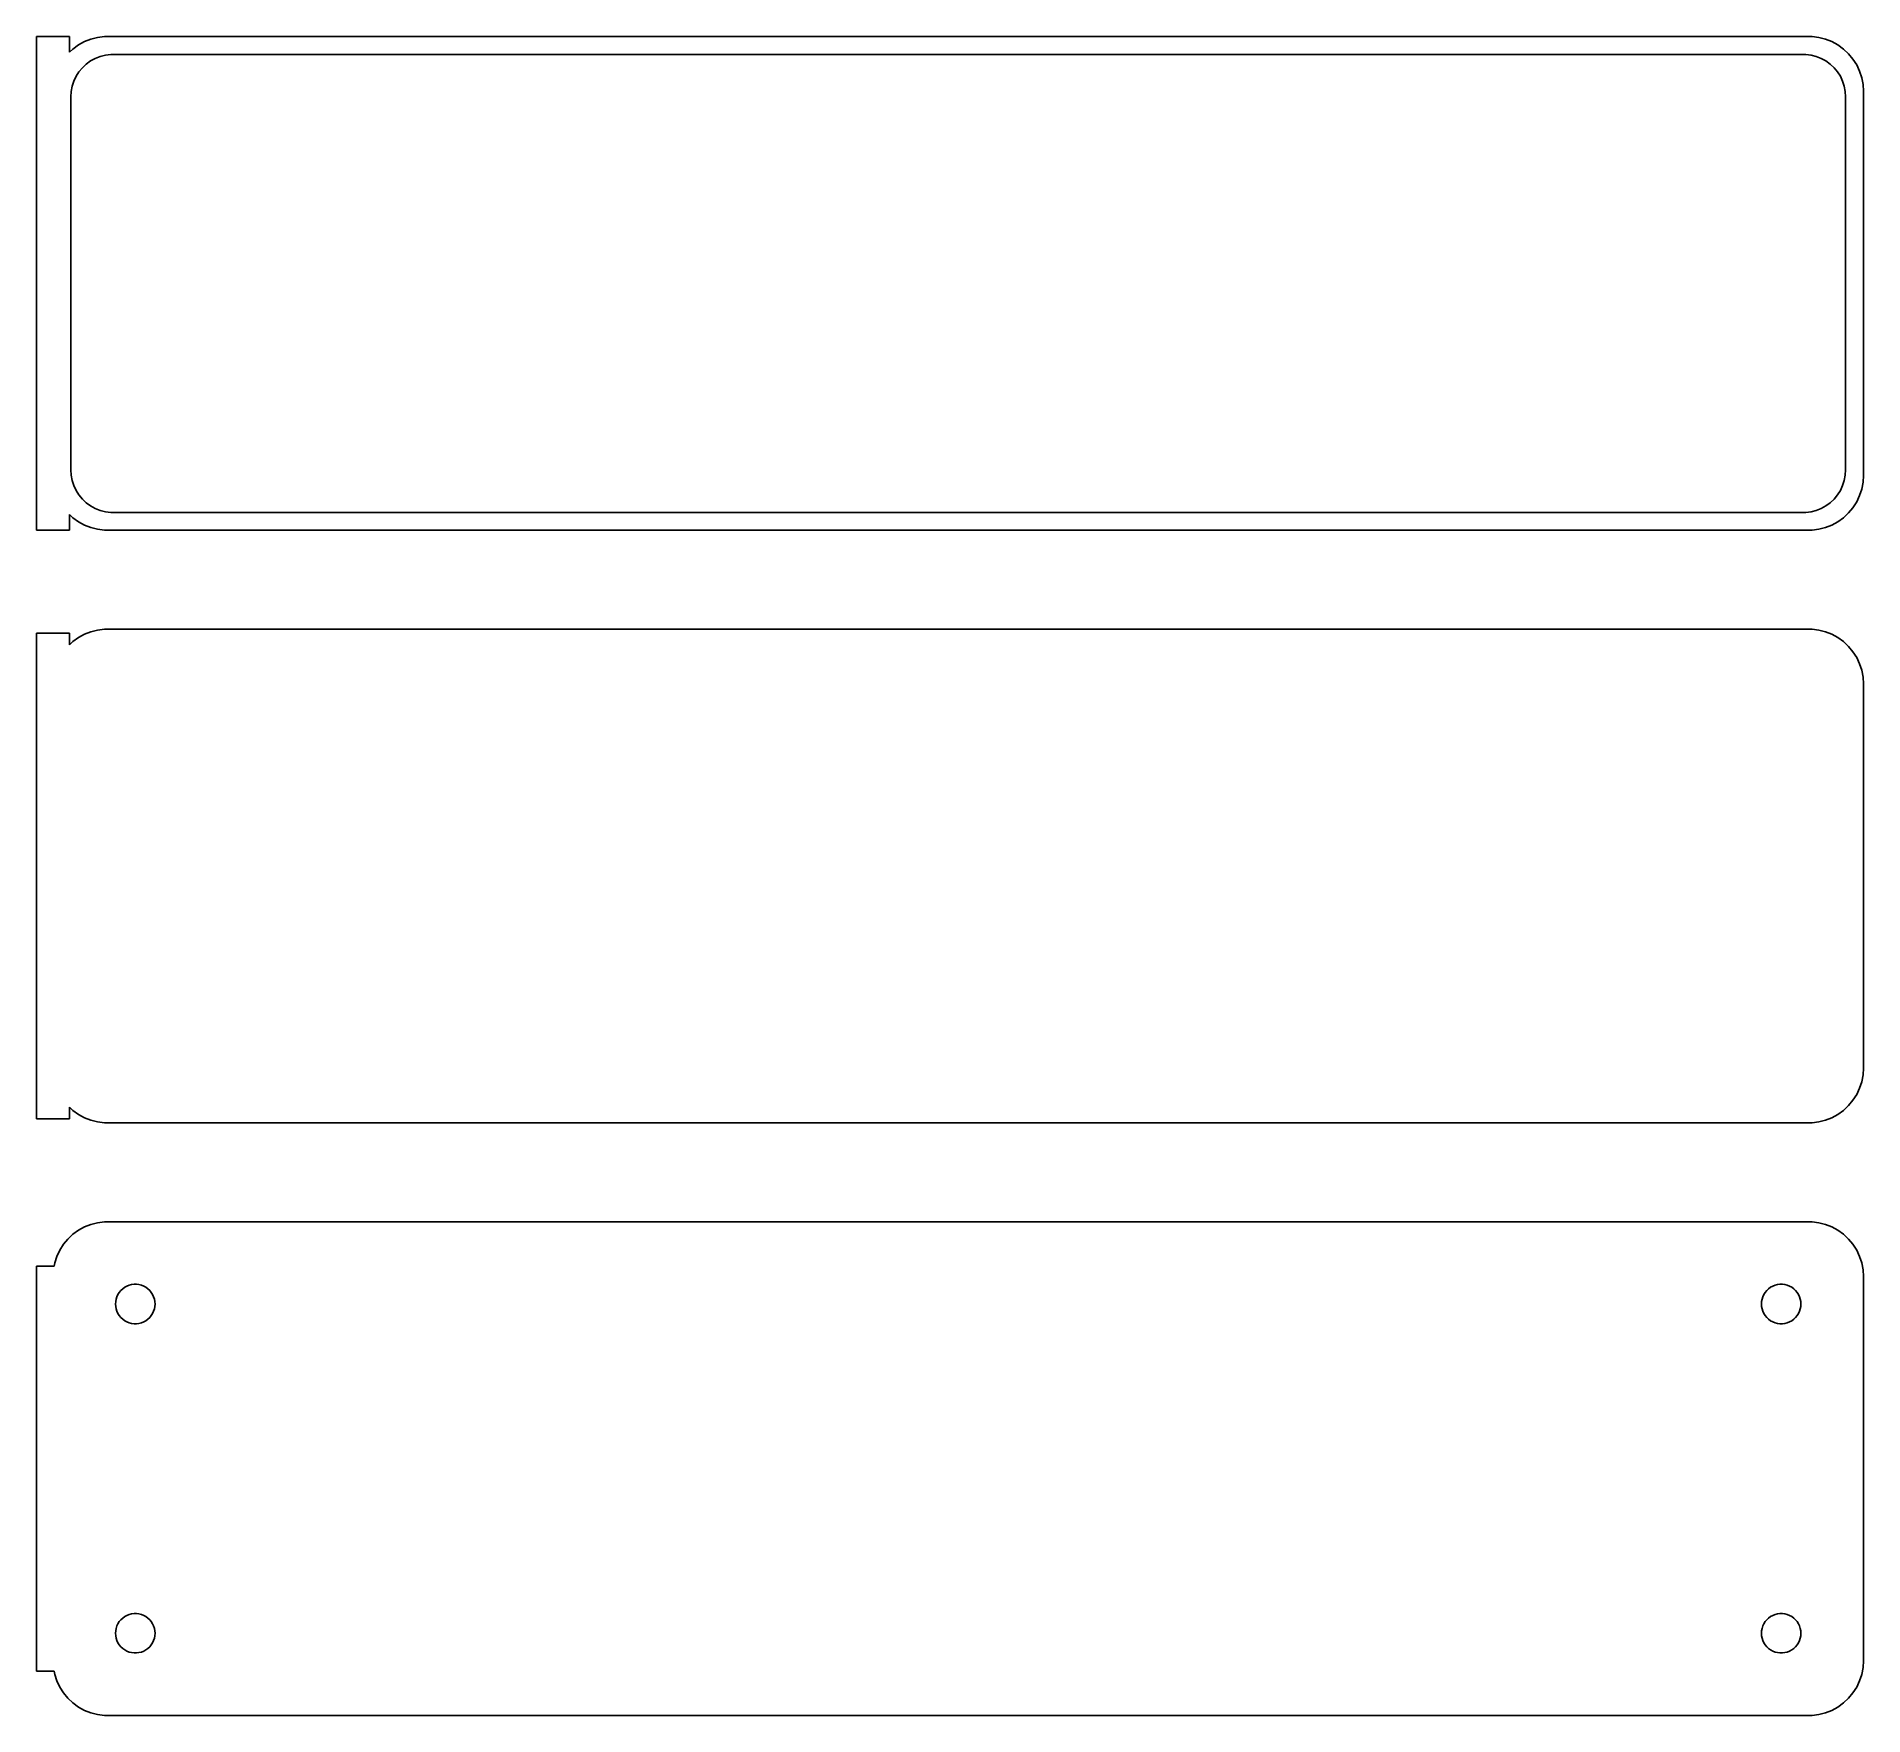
# Model space of a CAD drawing. Header units: metres. Extents: x -84 to 82, y 86 to 238.
import ezdxf

# ---------------------------------------------------------------- set-up
doc = ezdxf.new("R2010")
doc.units = ezdxf.units.M

msp = doc.modelspace()

# ---------------------------------------------------------------- linework, layer by layer
for p, q in [((-81, 238.49), (-84, 238.49)), ((-84, 238.49), (-84, 193.51)), ((-81, 237.059), (-81, 238.49)), ((-79.0451, 238.255), (-79.6289, 238.024)), ((-78.4369, 238.411), (-79.0451, 238.255)), ((-77.8139, 238.49), (-78.4369, 238.411)), ((77.8139, 238.49), (-77.8139, 238.49)), ((78.4369, 238.411), (77.8139, 238.49)), ((79.0451, 238.255), (78.4369, 238.411)), ((79.6289, 238.024), (79.0451, 238.255)), ((-80.6871, 237.353), (-81, 237.059)), ((-80.1791, 237.722), (-80.6871, 237.353)), ((-79.6289, 238.024), (-80.1791, 237.722)), ((-79.0751, 236.27), (-78.6489, 236.504)), ((-78.6489, 236.504), (-78.1967, 236.683)), ((-78.1967, 236.683), (-77.7256, 236.804)), ((-77.7256, 236.804), (-77.2432, 236.865)), ((-77.2432, 236.865), (77.2432, 236.865)), ((77.2432, 236.865), (77.7256, 236.804)), ((77.7256, 236.804), (78.1967, 236.683)), ((78.1967, 236.683), (78.6489, 236.504)), ((78.6489, 236.504), (79.0751, 236.27)), ((80.1791, 237.722), (79.6289, 238.024)), ((80.6871, 237.353), (80.1791, 237.722)), ((81.1448, 236.923), (80.6871, 237.353)), ((81.5451, 236.439), (81.1448, 236.923)), ((81.8815, 235.909), (81.5451, 236.439)), ((-80.6007, 234.426), (-80.3936, 234.866)), ((-80.3936, 234.866), (-80.133, 235.276)), ((-80.133, 235.276), (-79.823, 235.651)), ((-79.823, 235.651), (-79.4685, 235.984)), ((-79.4685, 235.984), (-79.0751, 236.27)), ((79.0751, 236.27), (79.4685, 235.984)), ((79.4685, 235.984), (79.823, 235.651)), ((79.823, 235.651), (80.133, 235.276)), ((80.133, 235.276), (80.3936, 234.866)), ((80.3936, 234.866), (80.6007, 234.426)), ((82.1489, 235.341), (81.8815, 235.909)), ((82.3429, 234.743), (82.1489, 235.341)), ((-80.8726, 233), (-80.8421, 233.485)), ((-80.8421, 233.485), (-80.751, 233.963)), ((-80.751, 233.963), (-80.6007, 234.426)), ((80.6007, 234.426), (80.751, 233.963)), ((80.751, 233.963), (80.8421, 233.485)), ((80.8421, 233.485), (80.8726, 233)), ((82.4606, 234.127), (82.3429, 234.743)), ((82.5, 233.5), (82.4606, 234.127)), ((82.5, 198.5), (82.5, 233.5)), ((-80.8726, 199), (-80.8726, 233)), ((80.8726, 233), (80.8726, 199)), ((-80.8421, 198.515), (-80.8726, 199)), ((-80.751, 198.037), (-80.8421, 198.515)), ((80.8421, 198.515), (80.751, 198.037)), ((80.8726, 199), (80.8421, 198.515)), ((82.4606, 197.873), (82.5, 198.5)), ((-80.6007, 197.574), (-80.751, 198.037)), ((-80.3936, 197.134), (-80.6007, 197.574)), ((-80.133, 196.724), (-80.3936, 197.134)), ((-79.823, 196.349), (-80.133, 196.724)), ((80.133, 196.724), (79.823, 196.349)), ((80.3936, 197.134), (80.133, 196.724)), ((80.6007, 197.574), (80.3936, 197.134)), ((80.751, 198.037), (80.6007, 197.574)), ((81.8815, 196.091), (82.1489, 196.659)), ((82.1489, 196.659), (82.3429, 197.257)), ((82.3429, 197.257), (82.4606, 197.873)), ((-81, 194.941), (-80.6871, 194.647)), ((-81, 193.51), (-81, 194.941)), ((-79.4685, 196.016), (-79.823, 196.349)), ((-79.0751, 195.73), (-79.4685, 196.016)), ((-78.6489, 195.496), (-79.0751, 195.73)), ((-78.1967, 195.317), (-78.6489, 195.496)), ((-77.7256, 195.196), (-78.1967, 195.317)), ((-77.2432, 195.135), (-77.7256, 195.196)), ((77.2432, 195.135), (-77.2432, 195.135)), ((77.7256, 195.196), (77.2432, 195.135)), ((78.1967, 195.317), (77.7256, 195.196)), ((78.6489, 195.496), (78.1967, 195.317)), ((79.0751, 195.73), (78.6489, 195.496)), ((79.4685, 196.016), (79.0751, 195.73)), ((79.823, 196.349), (79.4685, 196.016)), ((80.6871, 194.647), (81.1448, 195.077)), ((81.1448, 195.077), (81.5451, 195.561)), ((81.5451, 195.561), (81.8815, 196.091)), ((-84, 193.51), (-81, 193.51)), ((-80.6871, 194.647), (-80.1791, 194.278)), ((-80.1791, 194.278), (-79.6289, 193.976)), ((-79.6289, 193.976), (-79.0451, 193.745)), ((-79.0451, 193.745), (-78.4369, 193.589)), ((-78.4369, 193.589), (-77.8139, 193.51)), ((-77.8139, 193.51), (77.8139, 193.51)), ((77.8139, 193.51), (78.4369, 193.589)), ((78.4369, 193.589), (79.0451, 193.745)), ((79.0451, 193.745), (79.6289, 193.976)), ((79.6289, 193.976), (80.1791, 194.278)), ((80.1791, 194.278), (80.6871, 194.647)), ((-81, 184.115), (-84, 184.115)), ((-84, 184.115), (-84, 139.885)), ((-81, 183.059), (-81, 184.115)), ((-80.6871, 183.353), (-81, 183.059)), ((-80.1791, 183.722), (-80.6871, 183.353)), ((-79.6289, 184.024), (-80.1791, 183.722)), ((-79.0451, 184.255), (-79.6289, 184.024)), ((-78.4369, 184.411), (-79.0451, 184.255)), ((-77.8139, 184.49), (-78.4369, 184.411)), ((77.8139, 184.49), (-77.8139, 184.49)), ((78.4369, 184.411), (77.8139, 184.49)), ((79.0451, 184.255), (78.4369, 184.411)), ((79.6289, 184.024), (79.0451, 184.255)), ((80.1791, 183.722), (79.6289, 184.024)), ((80.6871, 183.353), (80.1791, 183.722)), ((81.1448, 182.923), (80.6871, 183.353)), ((81.5451, 182.439), (81.1448, 182.923)), ((81.8815, 181.909), (81.5451, 182.439)), ((82.1489, 181.341), (81.8815, 181.909)), ((82.3429, 180.743), (82.1489, 181.341)), ((82.4606, 180.127), (82.3429, 180.743)), ((82.5, 179.5), (82.4606, 180.127)), ((82.5, 144.5), (82.5, 179.5)), ((82.1489, 142.659), (82.3429, 143.257)), ((82.3429, 143.257), (82.4606, 143.873)), ((82.4606, 143.873), (82.5, 144.5)), ((81.1448, 141.077), (81.5451, 141.561)), ((81.5451, 141.561), (81.8815, 142.091)), ((81.8815, 142.091), (82.1489, 142.659)), ((-84, 139.885), (-81, 139.885)), ((-81, 139.885), (-81, 140.941)), ((-81, 140.941), (-80.6871, 140.647)), ((-80.6871, 140.647), (-80.1791, 140.278)), ((-80.1791, 140.278), (-79.6289, 139.976)), ((-79.6289, 139.976), (-79.0451, 139.745)), ((79.0451, 139.745), (79.6289, 139.976)), ((79.6289, 139.976), (80.1791, 140.278)), ((80.1791, 140.278), (80.6871, 140.647)), ((80.6871, 140.647), (81.1448, 141.077)), ((-79.0451, 139.745), (-78.4369, 139.589)), ((-78.4369, 139.589), (-77.8139, 139.51)), ((-77.8139, 139.51), (77.8139, 139.51)), ((77.8139, 139.51), (78.4369, 139.589)), ((78.4369, 139.589), (79.0451, 139.745)), ((-79.6289, 130.024), (-80.1791, 129.722)), ((-79.0451, 130.255), (-79.6289, 130.024)), ((-78.4369, 130.411), (-79.0451, 130.255)), ((-77.8139, 130.49), (-78.4369, 130.411)), ((77.8139, 130.49), (-77.8139, 130.49)), ((78.4369, 130.411), (77.8139, 130.49)), ((79.0451, 130.255), (78.4369, 130.411)), ((79.6289, 130.024), (79.0451, 130.255)), ((80.1791, 129.722), (79.6289, 130.024)), ((-81.5451, 128.439), (-81.8815, 127.909)), ((-81.1448, 128.923), (-81.5451, 128.439)), ((-80.6871, 129.353), (-81.1448, 128.923)), ((-80.1791, 129.722), (-80.6871, 129.353)), ((80.6871, 129.353), (80.1791, 129.722)), ((81.1448, 128.923), (80.6871, 129.353)), ((81.5451, 128.439), (81.1448, 128.923)), ((81.8815, 127.909), (81.5451, 128.439)), ((-82.3429, 126.743), (-82.4, 126.444)), ((-82.1489, 127.341), (-82.3429, 126.743)), ((-81.8815, 127.909), (-82.1489, 127.341)), ((82.1489, 127.341), (81.8815, 127.909)), ((82.3429, 126.743), (82.1489, 127.341)), ((82.4606, 126.127), (82.3429, 126.743)), ((-82.4, 126.444), (-84, 126.444)), ((-84, 126.444), (-84, 89.5558)), ((82.5, 125.5), (82.4606, 126.127)), ((82.5, 90.5), (82.5, 125.5)), ((-76.8, 123), (-76.7858, 123.226)), ((-76.7858, 123.226), (-76.7434, 123.448)), ((-76.7434, 123.448), (-76.6736, 123.663)), ((-76.6736, 123.663), (-76.5773, 123.867)), ((-76.5773, 123.867), (-76.4562, 124.058)), ((-76.4562, 124.058), (-76.3121, 124.232)), ((-76.3121, 124.232), (-76.1474, 124.387)), ((-76.1474, 124.387), (-75.9645, 124.52)), ((-75.9645, 124.52), (-75.7664, 124.629)), ((-75.7664, 124.629), (-75.5562, 124.712)), ((-75.5562, 124.712), (-75.3373, 124.768)), ((-75.3373, 124.768), (-75.113, 124.796)), ((-75.113, 124.796), (-74.887, 124.796)), ((-74.887, 124.796), (-74.6627, 124.768)), ((-74.6627, 124.768), (-74.4438, 124.712)), ((-74.4438, 124.712), (-74.2336, 124.629)), ((-74.2336, 124.629), (-74.0355, 124.52)), ((-74.0355, 124.52), (-73.8526, 124.387)), ((-73.8526, 124.387), (-73.6879, 124.232)), ((-73.6879, 124.232), (-73.5438, 124.058)), ((-73.5438, 124.058), (-73.4226, 123.867)), ((-73.4226, 123.867), (-73.3264, 123.663)), ((-73.3264, 123.663), (-73.2565, 123.448)), ((-73.2565, 123.448), (-73.2142, 123.226)), ((-73.2142, 123.226), (-73.2, 123)), ((73.2, 123), (73.2142, 123.226)), ((73.2142, 123.226), (73.2565, 123.448)), ((73.2565, 123.448), (73.3264, 123.663)), ((73.3264, 123.663), (73.4226, 123.867)), ((73.4226, 123.867), (73.5438, 124.058)), ((73.5438, 124.058), (73.6879, 124.232)), ((73.6879, 124.232), (73.8526, 124.387)), ((73.8526, 124.387), (74.0355, 124.52)), ((74.0355, 124.52), (74.2336, 124.629)), ((74.2336, 124.629), (74.4438, 124.712)), ((74.4438, 124.712), (74.6627, 124.768)), ((74.6627, 124.768), (74.887, 124.796)), ((74.887, 124.796), (75.113, 124.796)), ((75.113, 124.796), (75.3373, 124.768)), ((75.3373, 124.768), (75.5562, 124.712)), ((75.5562, 124.712), (75.7664, 124.629)), ((75.7664, 124.629), (75.9645, 124.52)), ((75.9645, 124.52), (76.1474, 124.387)), ((76.1474, 124.387), (76.3121, 124.232)), ((76.3121, 124.232), (76.4562, 124.058)), ((76.4562, 124.058), (76.5773, 123.867)), ((76.5773, 123.867), (76.6736, 123.663)), ((76.6736, 123.663), (76.7434, 123.448)), ((76.7434, 123.448), (76.7858, 123.226)), ((76.7858, 123.226), (76.8, 123)), ((-76.7858, 122.774), (-76.8, 123)), ((-76.7434, 122.552), (-76.7858, 122.774)), ((-76.6736, 122.337), (-76.7434, 122.552)), ((-76.5773, 122.133), (-76.6736, 122.337)), ((-76.4562, 121.942), (-76.5773, 122.133)), ((-76.3121, 121.768), (-76.4562, 121.942)), ((-76.1474, 121.613), (-76.3121, 121.768)), ((-75.9645, 121.48), (-76.1474, 121.613)), ((-73.8526, 121.613), (-74.0355, 121.48)), ((-73.6879, 121.768), (-73.8526, 121.613)), ((-73.5438, 121.942), (-73.6879, 121.768)), ((-73.4226, 122.133), (-73.5438, 121.942)), ((-73.3264, 122.337), (-73.4226, 122.133)), ((-73.2565, 122.552), (-73.3264, 122.337)), ((-73.2142, 122.774), (-73.2565, 122.552)), ((-73.2, 123), (-73.2142, 122.774)), ((73.2142, 122.774), (73.2, 123)), ((73.2565, 122.552), (73.2142, 122.774)), ((73.3264, 122.337), (73.2565, 122.552)), ((73.4226, 122.133), (73.3264, 122.337)), ((73.5438, 121.942), (73.4226, 122.133)), ((73.6879, 121.768), (73.5438, 121.942)), ((73.8526, 121.613), (73.6879, 121.768)), ((74.0355, 121.48), (73.8526, 121.613)), ((76.1474, 121.613), (75.9645, 121.48)), ((76.3121, 121.768), (76.1474, 121.613)), ((76.4562, 121.942), (76.3121, 121.768)), ((76.5773, 122.133), (76.4562, 121.942)), ((76.6736, 122.337), (76.5773, 122.133)), ((76.7434, 122.552), (76.6736, 122.337)), ((76.7858, 122.774), (76.7434, 122.552)), ((76.8, 123), (76.7858, 122.774)), ((-75.7664, 121.371), (-75.9645, 121.48)), ((-75.5562, 121.288), (-75.7664, 121.371)), ((-75.3373, 121.232), (-75.5562, 121.288)), ((-75.113, 121.204), (-75.3373, 121.232)), ((-74.887, 121.204), (-75.113, 121.204)), ((-74.6627, 121.232), (-74.887, 121.204)), ((-74.4438, 121.288), (-74.6627, 121.232)), ((-74.2336, 121.371), (-74.4438, 121.288)), ((-74.0355, 121.48), (-74.2336, 121.371)), ((74.2336, 121.371), (74.0355, 121.48)), ((74.4438, 121.288), (74.2336, 121.371)), ((74.6627, 121.232), (74.4438, 121.288)), ((74.887, 121.204), (74.6627, 121.232)), ((75.113, 121.204), (74.887, 121.204)), ((75.3373, 121.232), (75.113, 121.204)), ((75.5562, 121.288), (75.3373, 121.232)), ((75.7664, 121.371), (75.5562, 121.288)), ((75.9645, 121.48), (75.7664, 121.371)), ((-76.7858, 93.2256), (-76.7434, 93.4476)), ((-76.7434, 93.4476), (-76.6736, 93.6626)), ((-76.6736, 93.6626), (-76.5773, 93.8672)), ((-76.5773, 93.8672), (-76.4562, 94.058)), ((-76.4562, 94.058), (-76.3121, 94.2322)), ((-76.3121, 94.2322), (-76.1474, 94.3869)), ((-76.1474, 94.3869), (-75.9645, 94.5198)), ((-75.9645, 94.5198), (-75.7664, 94.6287)), ((-75.7664, 94.6287), (-75.5562, 94.7119)), ((-75.5562, 94.7119), (-75.3373, 94.7681)), ((-75.3373, 94.7681), (-75.113, 94.7964)), ((-75.113, 94.7964), (-74.887, 94.7964)), ((-74.887, 94.7964), (-74.6627, 94.7681)), ((-74.6627, 94.7681), (-74.4438, 94.7119)), ((-74.4438, 94.7119), (-74.2336, 94.6287)), ((-74.2336, 94.6287), (-74.0355, 94.5198)), ((-74.0355, 94.5198), (-73.8526, 94.3869)), ((-73.8526, 94.3869), (-73.6879, 94.2322)), ((-73.6879, 94.2322), (-73.5438, 94.058)), ((-73.5438, 94.058), (-73.4226, 93.8672)), ((-73.4226, 93.8672), (-73.3264, 93.6626)), ((-73.3264, 93.6626), (-73.2565, 93.4476)), ((-73.2565, 93.4476), (-73.2142, 93.2256)), ((73.2142, 93.2256), (73.2565, 93.4476)), ((73.2565, 93.4476), (73.3264, 93.6626)), ((73.3264, 93.6626), (73.4226, 93.8672)), ((73.4226, 93.8672), (73.5438, 94.058)), ((73.5438, 94.058), (73.6879, 94.2322)), ((73.6879, 94.2322), (73.8526, 94.3869)), ((73.8526, 94.3869), (74.0355, 94.5198)), ((74.0355, 94.5198), (74.2336, 94.6287)), ((74.2336, 94.6287), (74.4438, 94.7119)), ((74.4438, 94.7119), (74.6627, 94.7681)), ((74.6627, 94.7681), (74.887, 94.7964)), ((74.887, 94.7964), (75.113, 94.7964)), ((75.113, 94.7964), (75.3373, 94.7681)), ((75.3373, 94.7681), (75.5562, 94.7119)), ((75.5562, 94.7119), (75.7664, 94.6287)), ((75.7664, 94.6287), (75.9645, 94.5198)), ((75.9645, 94.5198), (76.1474, 94.3869)), ((76.1474, 94.3869), (76.3121, 94.2322)), ((76.3121, 94.2322), (76.4562, 94.058)), ((76.4562, 94.058), (76.5773, 93.8672)), ((76.5773, 93.8672), (76.6736, 93.6626)), ((76.6736, 93.6626), (76.7434, 93.4476)), ((76.7434, 93.4476), (76.7858, 93.2256)), ((-76.8, 93), (-76.7858, 93.2256)), ((-76.7858, 92.7744), (-76.8, 93)), ((-76.7434, 92.5524), (-76.7858, 92.7744)), ((-76.6736, 92.3374), (-76.7434, 92.5524)), ((-76.5773, 92.1329), (-76.6736, 92.3374)), ((-76.4562, 91.942), (-76.5773, 92.1329)), ((-76.3121, 91.7678), (-76.4562, 91.942)), ((-76.1474, 91.6131), (-76.3121, 91.7678)), ((-75.9645, 91.4802), (-76.1474, 91.6131)), ((-73.8526, 91.6131), (-74.0355, 91.4802)), ((-73.6879, 91.7678), (-73.8526, 91.6131)), ((-73.5438, 91.942), (-73.6879, 91.7678)), ((-73.4226, 92.1329), (-73.5438, 91.942)), ((-73.3264, 92.3374), (-73.4226, 92.1329)), ((-73.2565, 92.5524), (-73.3264, 92.3374)), ((-73.2142, 92.7744), (-73.2565, 92.5524)), ((-73.2142, 93.2256), (-73.2, 93)), ((-73.2, 93), (-73.2142, 92.7744)), ((73.2, 93), (73.2142, 93.2256)), ((73.2142, 92.7744), (73.2, 93)), ((73.2565, 92.5524), (73.2142, 92.7744)), ((73.3264, 92.3374), (73.2565, 92.5524)), ((73.4226, 92.1329), (73.3264, 92.3374)), ((73.5438, 91.942), (73.4226, 92.1329)), ((73.6879, 91.7678), (73.5438, 91.942)), ((73.8526, 91.6131), (73.6879, 91.7678)), ((74.0355, 91.4802), (73.8526, 91.6131)), ((76.1474, 91.6131), (75.9645, 91.4802)), ((76.3121, 91.7678), (76.1474, 91.6131)), ((76.4562, 91.942), (76.3121, 91.7678)), ((76.5773, 92.1329), (76.4562, 91.942)), ((76.6736, 92.3374), (76.5773, 92.1329)), ((76.7434, 92.5524), (76.6736, 92.3374)), ((76.7858, 92.7744), (76.7434, 92.5524)), ((76.7858, 93.2256), (76.8, 93)), ((76.8, 93), (76.7858, 92.7744)), ((-75.7664, 91.3713), (-75.9645, 91.4802)), ((-75.5562, 91.2881), (-75.7664, 91.3713)), ((-75.3373, 91.2319), (-75.5562, 91.2881)), ((-75.113, 91.2036), (-75.3373, 91.2319)), ((-74.887, 91.2036), (-75.113, 91.2036)), ((-74.6627, 91.2319), (-74.887, 91.2036)), ((-74.4438, 91.2881), (-74.6627, 91.2319)), ((-74.2336, 91.3713), (-74.4438, 91.2881)), ((-74.0355, 91.4802), (-74.2336, 91.3713)), ((74.2336, 91.3713), (74.0355, 91.4802)), ((74.4438, 91.2881), (74.2336, 91.3713)), ((74.6627, 91.2319), (74.4438, 91.2881)), ((74.887, 91.2036), (74.6627, 91.2319)), ((75.113, 91.2036), (74.887, 91.2036)), ((75.3373, 91.2319), (75.113, 91.2036)), ((75.5562, 91.2881), (75.3373, 91.2319)), ((75.7664, 91.3713), (75.5562, 91.2881)), ((75.9645, 91.4802), (75.7664, 91.3713)), ((82.4606, 89.8733), (82.5, 90.5)), ((-84, 89.5558), (-82.4, 89.5558)), ((-82.4, 89.5558), (-82.3429, 89.2566)), ((-82.3429, 89.2566), (-82.1489, 88.6594)), ((-82.1489, 88.6594), (-81.8815, 88.0912)), ((81.8815, 88.0912), (82.1489, 88.6594)), ((82.1489, 88.6594), (82.3429, 89.2566)), ((82.3429, 89.2566), (82.4606, 89.8733)), ((-81.8815, 88.0912), (-81.5451, 87.5611)), ((-81.5451, 87.5611), (-81.1448, 87.0773)), ((-81.1448, 87.0773), (-80.6871, 86.6474)), ((-80.6871, 86.6474), (-80.1791, 86.2784)), ((80.1791, 86.2784), (80.6871, 86.6474)), ((80.6871, 86.6474), (81.1448, 87.0773)), ((81.1448, 87.0773), (81.5451, 87.5611)), ((81.5451, 87.5611), (81.8815, 88.0912)), ((-80.1791, 86.2784), (-79.6289, 85.9759)), ((-79.6289, 85.9759), (-79.0451, 85.7447)), ((-79.0451, 85.7447), (-78.4369, 85.5886)), ((-78.4369, 85.5886), (-77.8139, 85.5099)), ((-77.8139, 85.5099), (77.8139, 85.5099)), ((77.8139, 85.5099), (78.4369, 85.5886)), ((78.4369, 85.5886), (79.0451, 85.7447)), ((79.0451, 85.7447), (79.6289, 85.9759)), ((79.6289, 85.9759), (80.1791, 86.2784))]:
    msp.add_line(p, q)

doc.saveas('drawing.dxf')
